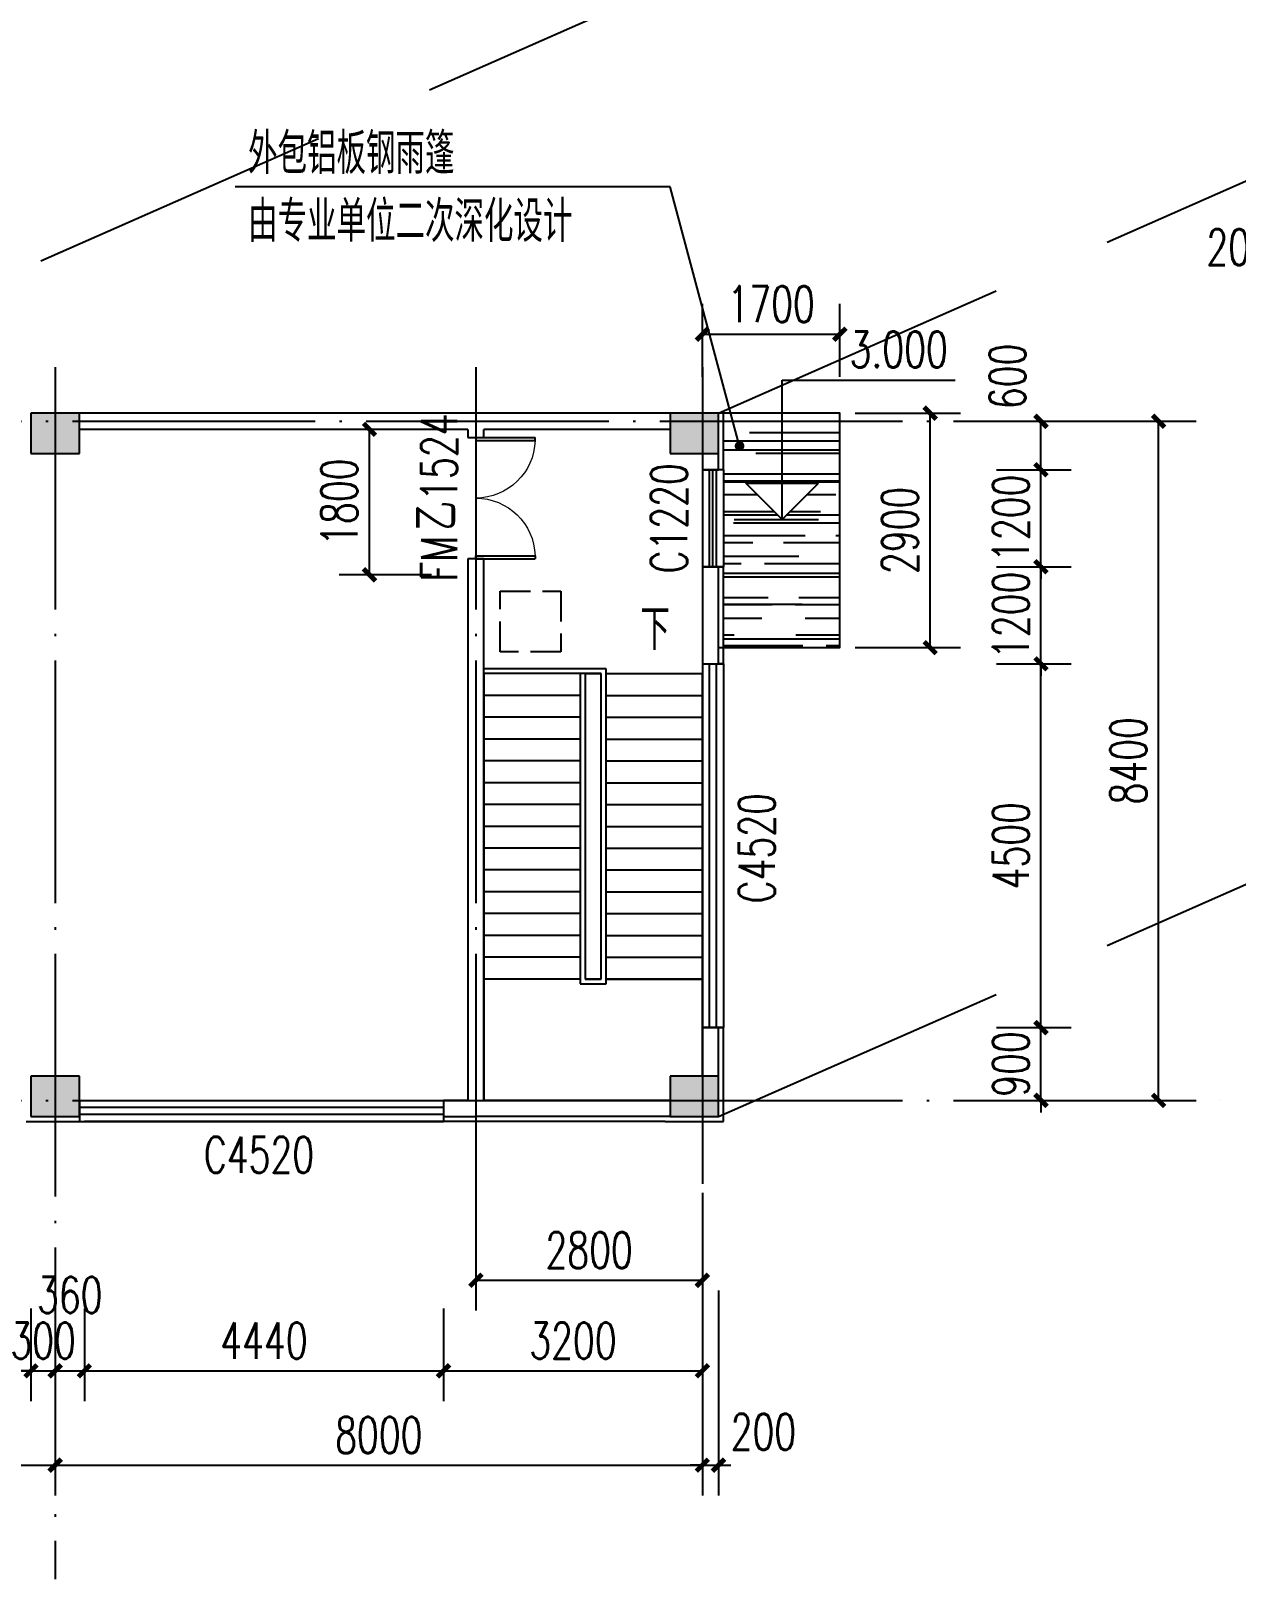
# Model space of a CAD drawing. Extents: x 409931 to 937299, y -508824 to 132289.
# Drawn here: x 493922 to 508819, y -186553 to -167405 of the extents above; entities that cross this region are included whole.
import ezdxf

# ---------------------------------------------------------------- set-up
doc = ezdxf.new("R2010")
doc.units = 0
doc.header["$LTSCALE"] = 1500
doc.header["$MEASUREMENT"] = 0
doc.linetypes.add('DASH', pattern=[0.35, 0.25, -0.1])
doc.linetypes.add('DOTE', pattern=[2.42, 2, -0.2, 0.02, -0.2])
doc.layers.get('Defpoints').update_dxf_attribs({"color": 252})
for name, color, linetype in [('A-Hatch1(建筑填充1平面)', 8, 'Continuous'), ('A-L-wall(建筑立面)', 2, 'Continuous'), ('A-Roof(建筑屋顶)', 122, 'Continuous'), ('AXIS', 3, 'Continuous'), ('COLUMN', 2, 'Continuous'), ('DIM_ELEV', 3, 'Continuous'), ('DIM_LEAD', 3, 'Continuous'), ('DIM_SYMB', 3, 'Continuous'), ('DOOR_FIRE', 4, 'Continuous'), ('DOOR_FIRE_TEXT', 7, 'Continuous'), ('DOTE', 1, 'Continuous'), ('PUB_DIM', 3, 'Continuous'), ('PUB_HATCH', 8, 'Continuous'), ('PUB_TEXT', 7, 'Continuous'), ('STAIR', 2, 'Continuous'), ('SURFACE', 6, 'Continuous'), ('WALL', 7, 'Continuous'), ('WINDOW', 4, 'Continuous'), ('WINDOW_TEXT', 7, 'Continuous')]:
    doc.layers.add(name, color=color, linetype=linetype)
doc.styles.add('_TCH_DIM', font='SIMPLEX', dxfattribs={"bigfont": 'GBCBIG'})
doc.styles.add('_TCH_DIM_T3', font='SIMPLEX', dxfattribs={"width": 0.705882, "bigfont": 'GBCBIG'})
doc.styles.add('_TCH_WINDOW', font='SIMPLEX', dxfattribs={"bigfont": 'GBCBIG'})
doc.dimstyles.new('_TCH_ARCH&&150', dxfattribs={"dimtxt": 446.25, "dimasz": 150, "dimexe": 375, "dimexo": 450, "dimgap": 150, "dimtad": 1, "dimdec": 0, "dimzin": 0, "dimdsep": 46, "dimtxsty": '_TCH_DIM_T3', "dimblk": 'ARCHTICK', "dimcen": 0.09, "dimclrt": 7, "dimazin": 2, "dimtfac": 1, "dimtdec": 0, "dimtix": 1, "dimtmove": 2, "dimatfit": 3, "dimfxl": 0, "dimtolj": 1, "dimtzin": 0, "dimarcsym": 0})

# ---------------------------------------------------------------- blocks, each defined once
blk = doc.blocks.new('_ArchTick')
at = {"color": 0, "linetype": 'ByBlock', "const_width": 0.4}
blk.add_lwpolyline([(-0.5, -0.5), (0.5, 0.5)], dxfattribs=at)
blk = doc.blocks.new('*D243')
at = {"layer": 'Defpoints', "color": 0}
for p in [(498107, -172333), (499322, -172333), (499322, -174133)]:
    blk.add_point(p, dxfattribs=at)
at = {"layer": 'PUB_DIM', "color": 0, "lineweight": -2}
for p, q in [((498872, -172333), (497732, -172333)), ((498107, -174133), (498107, -172333)), ((498872, -174133), (497732, -174133))]:
    blk.add_line(p, q, dxfattribs=at)
at = {"layer": 'PUB_DIM', "color": 0, "lineweight": -2, "xscale": 150, "yscale": 150, "zscale": 150}
for p, rotation in [((498107, -172333), 90), ((498107, -174133), 270)]:
    blk.add_blockref('_ArchTick', p, dxfattribs=dict(at, rotation=rotation))
at = {"layer": 'PUB_DIM', "color": 7, "insert": (497734, -173233), "char_height": 446.2, "attachment_point": 5, "rotation": 90, "style": '_TCH_DIM_T3'}
blk.add_mtext('\\A1;1800', dxfattribs=at)
blk = doc.blocks.new('*D484')
at = {"layer": 'Defpoints', "color": 0}
for p in [(486522, -182759), (493922, -182759), (493922, -183978)]:
    blk.add_point(p, dxfattribs=at)
at = {"layer": 'PUB_DIM', "color": 0, "lineweight": -2}
for p, q in [((486522, -183209), (486522, -184353)), ((493922, -183209), (493922, -184353)), ((486522, -183978), (493922, -183978))]:
    blk.add_line(p, q, dxfattribs=at)
at = {"layer": 'PUB_DIM', "color": 0, "lineweight": -2, "xscale": 150, "yscale": 150, "zscale": 150, "rotation": 180}
blk.add_blockref('_ArchTick', (486522, -183978), dxfattribs=at)
at = {"layer": 'PUB_DIM', "color": 0, "lineweight": -2, "xscale": 150, "yscale": 150, "zscale": 150}
blk.add_blockref('_ArchTick', (493922, -183978), dxfattribs=at)
at = {"layer": 'PUB_DIM', "color": 7, "insert": (490222, -183605), "char_height": 446.2, "attachment_point": 5, "style": '_TCH_DIM_T3'}
blk.add_mtext('\\A1;7400', dxfattribs=at)
blk = doc.blocks.new('*D485')
at = {"layer": 'Defpoints', "color": 0}
for p in [(493922, -182759), (494222, -182759), (494222, -183978)]:
    blk.add_point(p, dxfattribs=at)
at = {"layer": 'PUB_DIM', "color": 0, "lineweight": -2}
for p, q in [((493922, -183209), (493922, -184353)), ((494222, -183209), (494222, -184353)), ((493922, -183978), (493772, -183978)), ((493922, -183978), (494222, -183978)), ((494222, -183978), (494372, -183978))]:
    blk.add_line(p, q, dxfattribs=at)
at = {"layer": 'PUB_DIM', "color": 0, "lineweight": -2, "xscale": 150, "yscale": 150, "zscale": 150}
blk.add_blockref('_ArchTick', (493922, -183978), dxfattribs=at)
at = {"layer": 'PUB_DIM', "color": 0, "lineweight": -2, "xscale": 150, "yscale": 150, "zscale": 150, "rotation": 180}
blk.add_blockref('_ArchTick', (494222, -183978), dxfattribs=at)
at = {"layer": 'PUB_DIM', "color": 7, "insert": (494072, -183605), "char_height": 446.2, "attachment_point": 5, "style": '_TCH_DIM_T3'}
blk.add_mtext('\\A1;300', dxfattribs=at)
blk = doc.blocks.new('*D486')
at = {"layer": 'Defpoints', "color": 0}
for p in [(494222, -182759), (494582, -182759), (494582, -183978)]:
    blk.add_point(p, dxfattribs=at)
at = {"layer": 'PUB_DIM', "color": 0, "lineweight": -2}
for p, q in [((494222, -183209), (494222, -184353)), ((494582, -183209), (494582, -184353)), ((494222, -183978), (494582, -183978))]:
    blk.add_line(p, q, dxfattribs=at)
at = {"layer": 'PUB_DIM', "color": 0, "lineweight": -2, "xscale": 150, "yscale": 150, "zscale": 150, "rotation": 180}
blk.add_blockref('_ArchTick', (494222, -183978), dxfattribs=at)
at = {"layer": 'PUB_DIM', "color": 0, "lineweight": -2, "xscale": 150, "yscale": 150, "zscale": 150}
blk.add_blockref('_ArchTick', (494582, -183978), dxfattribs=at)
at = {"layer": 'PUB_DIM', "color": 7, "insert": (494402, -183040), "char_height": 446.2, "attachment_point": 5, "style": '_TCH_DIM_T3'}
blk.add_mtext('\\A1;360', dxfattribs=at)
blk = doc.blocks.new('*D487')
at = {"layer": 'Defpoints', "color": 0}
for p in [(494582, -182759), (499022, -182759), (499022, -183978)]:
    blk.add_point(p, dxfattribs=at)
at = {"layer": 'PUB_DIM', "color": 0, "lineweight": -2}
for p, q in [((494582, -183209), (494582, -184353)), ((499022, -183209), (499022, -184353)), ((494582, -183978), (499022, -183978))]:
    blk.add_line(p, q, dxfattribs=at)
at = {"layer": 'PUB_DIM', "color": 0, "lineweight": -2, "xscale": 150, "yscale": 150, "zscale": 150, "rotation": 180}
blk.add_blockref('_ArchTick', (494582, -183978), dxfattribs=at)
at = {"layer": 'PUB_DIM', "color": 0, "lineweight": -2, "xscale": 150, "yscale": 150, "zscale": 150}
blk.add_blockref('_ArchTick', (499022, -183978), dxfattribs=at)
at = {"layer": 'PUB_DIM', "color": 7, "insert": (496802, -183605), "char_height": 446.2, "attachment_point": 5, "style": '_TCH_DIM_T3'}
blk.add_mtext('\\A1;4440', dxfattribs=at)
blk = doc.blocks.new('*D488')
at = {"layer": 'Defpoints', "color": 0}
for p in [(499022, -182759), (502222, -182759), (502222, -183978)]:
    blk.add_point(p, dxfattribs=at)
at = {"layer": 'PUB_DIM', "color": 0, "lineweight": -2}
for p, q in [((499022, -183209), (499022, -184353)), ((502222, -183209), (502222, -184353)), ((499022, -183978), (502222, -183978))]:
    blk.add_line(p, q, dxfattribs=at)
at = {"layer": 'PUB_DIM', "color": 0, "lineweight": -2, "xscale": 150, "yscale": 150, "zscale": 150, "rotation": 180}
blk.add_blockref('_ArchTick', (499022, -183978), dxfattribs=at)
at = {"layer": 'PUB_DIM', "color": 0, "lineweight": -2, "xscale": 150, "yscale": 150, "zscale": 150}
blk.add_blockref('_ArchTick', (502222, -183978), dxfattribs=at)
at = {"layer": 'PUB_DIM', "color": 7, "insert": (500622, -183605), "char_height": 446.2, "attachment_point": 5, "style": '_TCH_DIM_T3'}
blk.add_mtext('\\A1;3200', dxfattribs=at)
blk = doc.blocks.new('*D492')
at = {"layer": 'AXIS', "color": 0, "lineweight": -2}
for p, q in [((486222, -182985), (486222, -185520)), ((494222, -182985), (494222, -185520)), ((486222, -185145), (494222, -185145))]:
    blk.add_line(p, q, dxfattribs=at)
at = {"layer": 'Defpoints', "color": 0}
for p in [(486222, -182535), (494222, -182535), (494222, -185145)]:
    blk.add_point(p, dxfattribs=at)
at = {"layer": 'AXIS', "color": 0, "lineweight": -2, "xscale": 150, "yscale": 150, "zscale": 150, "rotation": 180}
blk.add_blockref('_ArchTick', (486222, -185145), dxfattribs=at)
at = {"layer": 'AXIS', "color": 0, "lineweight": -2, "xscale": 150, "yscale": 150, "zscale": 150}
blk.add_blockref('_ArchTick', (494222, -185145), dxfattribs=at)
at = {"layer": 'AXIS', "color": 7, "insert": (490222, -184772), "char_height": 446.2, "attachment_point": 5, "style": '_TCH_DIM_T3'}
blk.add_mtext('\\A1;8000', dxfattribs=at)
blk = doc.blocks.new('*D493')
at = {"layer": 'AXIS', "color": 0, "lineweight": -2}
for p, q in [((494222, -182985), (494222, -185520)), ((502222, -182985), (502222, -185520)), ((494222, -185145), (502222, -185145))]:
    blk.add_line(p, q, dxfattribs=at)
at = {"layer": 'Defpoints', "color": 0}
for p in [(494222, -182535), (502222, -182535), (502222, -185145)]:
    blk.add_point(p, dxfattribs=at)
at = {"layer": 'AXIS', "color": 0, "lineweight": -2, "xscale": 150, "yscale": 150, "zscale": 150, "rotation": 180}
blk.add_blockref('_ArchTick', (494222, -185145), dxfattribs=at)
at = {"layer": 'AXIS', "color": 0, "lineweight": -2, "xscale": 150, "yscale": 150, "zscale": 150}
blk.add_blockref('_ArchTick', (502222, -185145), dxfattribs=at)
at = {"layer": 'AXIS', "color": 7, "insert": (498222, -184772), "char_height": 446.2, "attachment_point": 5, "style": '_TCH_DIM_T3'}
blk.add_mtext('\\A1;8000', dxfattribs=at)
blk = doc.blocks.new('*D494')
at = {"layer": 'AXIS', "color": 0, "lineweight": -2}
for p, q in [((502222, -182985), (502222, -185520)), ((502422, -182985), (502422, -185520)), ((502222, -185145), (502072, -185145)), ((502222, -185145), (502422, -185145)), ((502422, -185145), (502572, -185145))]:
    blk.add_line(p, q, dxfattribs=at)
at = {"layer": 'Defpoints', "color": 0}
for p in [(502222, -182535), (502422, -182535), (502422, -185145)]:
    blk.add_point(p, dxfattribs=at)
at = {"layer": 'AXIS', "color": 0, "lineweight": -2, "xscale": 150, "yscale": 150, "zscale": 150}
blk.add_blockref('_ArchTick', (502222, -185145), dxfattribs=at)
at = {"layer": 'AXIS', "color": 0, "lineweight": -2, "xscale": 150, "yscale": 150, "zscale": 150, "rotation": 180}
blk.add_blockref('_ArchTick', (502422, -185145), dxfattribs=at)
at = {"layer": 'AXIS', "color": 7, "insert": (502977, -184733), "char_height": 446.2, "attachment_point": 5, "style": '_TCH_DIM_T3'}
blk.add_mtext('\\A1;200', dxfattribs=at)
blk = doc.blocks.new('*D496')
at = {"layer": 'Defpoints', "color": 0}
for p in [(505410, -172233), (507861, -172233), (505410, -180633)]:
    blk.add_point(p, dxfattribs=at)
at = {"layer": 'PUB_DIM', "color": 0, "lineweight": -2}
for p, q in [((505860, -172233), (508236, -172233)), ((507861, -180633), (507861, -172233)), ((505860, -180633), (508236, -180633))]:
    blk.add_line(p, q, dxfattribs=at)
at = {"layer": 'PUB_DIM', "color": 0, "lineweight": -2, "xscale": 150, "yscale": 150, "zscale": 150}
for p, rotation in [((507861, -172233), 90), ((507861, -180633), 270)]:
    blk.add_blockref('_ArchTick', p, dxfattribs=dict(at, rotation=rotation))
at = {"layer": 'PUB_DIM', "color": 7, "insert": (507488, -176433), "char_height": 446.2, "attachment_point": 5, "rotation": 90, "style": '_TCH_DIM_T3'}
blk.add_mtext('\\A1;8400', dxfattribs=at)
blk = doc.blocks.new('*D497')
at = {"layer": 'Defpoints', "color": 0}
for p in [(505410, -172233), (506408, -172233), (505410, -172833)]:
    blk.add_point(p, dxfattribs=at)
at = {"layer": 'PUB_DIM', "color": 0, "lineweight": -2}
for p, q in [((505860, -172233), (506783, -172233)), ((506408, -172833), (506408, -172233)), ((505860, -172833), (506783, -172833))]:
    blk.add_line(p, q, dxfattribs=at)
at = {"layer": 'PUB_DIM', "color": 0, "lineweight": -2, "xscale": 150, "yscale": 150, "zscale": 150}
for p, rotation in [((506408, -172233), 90), ((506408, -172833), 270)]:
    blk.add_blockref('_ArchTick', p, dxfattribs=dict(at, rotation=rotation))
at = {"layer": 'PUB_DIM', "color": 7, "insert": (505995, -171678), "char_height": 446.2, "attachment_point": 5, "rotation": 90, "style": '_TCH_DIM_T3'}
blk.add_mtext('\\A1;600', dxfattribs=at)
blk = doc.blocks.new('*D498')
at = {"layer": 'Defpoints', "color": 0}
for p in [(505410, -172833), (506408, -172833), (505410, -174033)]:
    blk.add_point(p, dxfattribs=at)
at = {"layer": 'PUB_DIM', "color": 0, "lineweight": -2}
for p, q in [((506408, -172833), (506408, -172683)), ((505860, -172833), (506783, -172833)), ((506408, -174033), (506408, -172833)), ((505860, -174033), (506783, -174033)), ((506408, -174033), (506408, -174183))]:
    blk.add_line(p, q, dxfattribs=at)
at = {"layer": 'PUB_DIM', "color": 0, "lineweight": -2, "xscale": 150, "yscale": 150, "zscale": 150}
for p, rotation in [((506408, -172833), 270), ((506408, -174033), 90)]:
    blk.add_blockref('_ArchTick', p, dxfattribs=dict(at, rotation=rotation))
at = {"layer": 'PUB_DIM', "color": 7, "insert": (506035, -173433), "char_height": 446.2, "attachment_point": 5, "rotation": 90, "style": '_TCH_DIM_T3'}
blk.add_mtext('\\A1;1200', dxfattribs=at)
blk = doc.blocks.new('*D499')
at = {"layer": 'Defpoints', "color": 0}
for p in [(505410, -174033), (506408, -174033), (505410, -175233)]:
    blk.add_point(p, dxfattribs=at)
at = {"layer": 'PUB_DIM', "color": 0, "lineweight": -2}
for p, q in [((505860, -174033), (506783, -174033)), ((506408, -174033), (506408, -173883)), ((506408, -175233), (506408, -174033)), ((505860, -175233), (506783, -175233)), ((506408, -175233), (506408, -175383))]:
    blk.add_line(p, q, dxfattribs=at)
at = {"layer": 'PUB_DIM', "color": 0, "lineweight": -2, "xscale": 150, "yscale": 150, "zscale": 150}
for p, rotation in [((506408, -174033), 270), ((506408, -175233), 90)]:
    blk.add_blockref('_ArchTick', p, dxfattribs=dict(at, rotation=rotation))
at = {"layer": 'PUB_DIM', "color": 7, "insert": (506035, -174633), "char_height": 446.2, "attachment_point": 5, "rotation": 90, "style": '_TCH_DIM_T3'}
blk.add_mtext('\\A1;1200', dxfattribs=at)
blk = doc.blocks.new('*D500')
at = {"layer": 'Defpoints', "color": 0}
for p in [(505410, -175233), (506408, -175233), (505410, -179733)]:
    blk.add_point(p, dxfattribs=at)
at = {"layer": 'PUB_DIM', "color": 0, "lineweight": -2}
for p, q in [((505860, -175233), (506783, -175233)), ((506408, -179733), (506408, -175233)), ((505860, -179733), (506783, -179733))]:
    blk.add_line(p, q, dxfattribs=at)
at = {"layer": 'PUB_DIM', "color": 0, "lineweight": -2, "xscale": 150, "yscale": 150, "zscale": 150}
for p, rotation in [((506408, -175233), 90), ((506408, -179733), 270)]:
    blk.add_blockref('_ArchTick', p, dxfattribs=dict(at, rotation=rotation))
at = {"layer": 'PUB_DIM', "color": 7, "insert": (506035, -177483), "char_height": 446.2, "attachment_point": 5, "rotation": 90, "style": '_TCH_DIM_T3'}
blk.add_mtext('\\A1;4500', dxfattribs=at)
blk = doc.blocks.new('*D501')
at = {"layer": 'Defpoints', "color": 0}
for p in [(505410, -179733), (506408, -179733), (505410, -180633)]:
    blk.add_point(p, dxfattribs=at)
at = {"layer": 'PUB_DIM', "color": 0, "lineweight": -2}
for p, q in [((506408, -179733), (506408, -179583)), ((505860, -179733), (506783, -179733)), ((506408, -180633), (506408, -179733)), ((505860, -180633), (506783, -180633)), ((506408, -180633), (506408, -180783))]:
    blk.add_line(p, q, dxfattribs=at)
at = {"layer": 'PUB_DIM', "color": 0, "lineweight": -2, "xscale": 150, "yscale": 150, "zscale": 150}
for p, rotation in [((506408, -179733), 270), ((506408, -180633), 90)]:
    blk.add_blockref('_ArchTick', p, dxfattribs=dict(at, rotation=rotation))
at = {"layer": 'PUB_DIM', "color": 7, "insert": (506035, -180183), "char_height": 446.2, "attachment_point": 5, "rotation": 90, "style": '_TCH_DIM_T3'}
blk.add_mtext('\\A1;900', dxfattribs=at)
blk = doc.blocks.new('*D642')
at = {"layer": 'Defpoints', "color": 0}
for p in [(503662, -172133), (505038, -172133), (503662, -175033)]:
    blk.add_point(p, dxfattribs=at)
at = {"layer": 'PUB_DIM', "color": 0, "lineweight": -2}
for p, q in [((504112, -172133), (505413, -172133)), ((505038, -175033), (505038, -172133)), ((504112, -175033), (505413, -175033))]:
    blk.add_line(p, q, dxfattribs=at)
at = {"layer": 'PUB_DIM', "color": 0, "lineweight": -2, "xscale": 150, "yscale": 150, "zscale": 150}
for p, rotation in [((505038, -172133), 90), ((505038, -175033), 270)]:
    blk.add_blockref('_ArchTick', p, dxfattribs=dict(at, rotation=rotation))
at = {"layer": 'PUB_DIM', "color": 7, "insert": (504665, -173583), "char_height": 446.2, "attachment_point": 5, "rotation": 90, "style": '_TCH_DIM_T3'}
blk.add_mtext('\\A1;2900', dxfattribs=at)
blk = doc.blocks.new('*D647')
at = {"layer": 'Defpoints', "color": 0}
for p in [(503922, -171156), (502222, -172133), (503922, -172133)]:
    blk.add_point(p, dxfattribs=at)
at = {"layer": 'PUB_DIM', "color": 0, "lineweight": -2}
for p, q in [((502222, -171683), (502222, -170781)), ((503922, -171683), (503922, -170781)), ((502222, -171156), (503922, -171156))]:
    blk.add_line(p, q, dxfattribs=at)
at = {"layer": 'PUB_DIM', "color": 0, "lineweight": -2, "xscale": 150, "yscale": 150, "zscale": 150, "rotation": 180}
blk.add_blockref('_ArchTick', (502222, -171156), dxfattribs=at)
at = {"layer": 'PUB_DIM', "color": 0, "lineweight": -2, "xscale": 150, "yscale": 150, "zscale": 150}
blk.add_blockref('_ArchTick', (503922, -171156), dxfattribs=at)
at = {"layer": 'PUB_DIM', "color": 7, "insert": (503072, -170783), "char_height": 446.2, "attachment_point": 5, "style": '_TCH_DIM_T3'}
blk.add_mtext('\\A1;1700', dxfattribs=at)
blk = doc.blocks.new('*D784')
at = {"layer": 'Defpoints', "color": 0}
for p in [(499422, -181325), (502222, -181325), (502222, -182858)]:
    blk.add_point(p, dxfattribs=at)
at = {"layer": 'PUB_DIM', "color": 0, "lineweight": -2}
for p, q in [((499422, -181775), (499422, -183233)), ((502222, -181775), (502222, -183233)), ((499422, -182858), (502222, -182858))]:
    blk.add_line(p, q, dxfattribs=at)
at = {"layer": 'PUB_DIM', "color": 0, "lineweight": -2, "xscale": 150, "yscale": 150, "zscale": 150, "rotation": 180}
blk.add_blockref('_ArchTick', (499422, -182858), dxfattribs=at)
at = {"layer": 'PUB_DIM', "color": 0, "lineweight": -2, "xscale": 150, "yscale": 150, "zscale": 150}
blk.add_blockref('_ArchTick', (502222, -182858), dxfattribs=at)
at = {"layer": 'PUB_DIM', "color": 7, "insert": (500822, -182485), "char_height": 446.2, "attachment_point": 5, "style": '_TCH_DIM_T3'}
blk.add_mtext('\\A1;2800', dxfattribs=at)
blk = doc.blocks.new('*D843')
at = {"layer": 'AXIS', "color": 0, "lineweight": -2}
for p, q in [((509412, -168333), (509412, -170869)), ((509612, -168333), (509612, -170869)), ((509412, -170494), (509262, -170494)), ((509412, -170494), (509612, -170494)), ((509612, -170494), (509762, -170494))]:
    blk.add_line(p, q, dxfattribs=at)
at = {"layer": 'Defpoints', "color": 0}
for p in [(509412, -167883), (509612, -167883), (509612, -170494)]:
    blk.add_point(p, dxfattribs=at)
at = {"layer": 'AXIS', "color": 0, "lineweight": -2, "xscale": 150, "yscale": 150, "zscale": 150}
blk.add_blockref('_ArchTick', (509412, -170494), dxfattribs=at)
at = {"layer": 'AXIS', "color": 0, "lineweight": -2, "xscale": 150, "yscale": 150, "zscale": 150, "rotation": 180}
blk.add_blockref('_ArchTick', (509612, -170494), dxfattribs=at)
at = {"layer": 'AXIS', "color": 7, "insert": (508857, -170081), "char_height": 446.2, "attachment_point": 5, "style": '_TCH_DIM_T3'}
blk.add_mtext('\\A1;200', dxfattribs=at)
blk = doc.blocks.new('$TCHSYS$WIN2D')
for p, q in [((-0.5, 0.5), (0.5, 0.5)), ((-0.5, 0.5), (-0.5, -0.5)), ((0.5, 0.5), (0.5, -0.5)), ((0.5, 0.1667), (-0.5, 0.1667)), ((0.5, -0.1667), (-0.5, -0.1667)), ((-0.5, -0.5), (0.5, -0.5))]:
    blk.add_line(p, q)
blk = doc.blocks.new('$WINLIB2D$00000005')
at = {"color": 0}
for points in [[(-0.5, 0.5), (-0.5, -0.5)], [(-0.5, 0.5), (0.5, 0.5)], [(0.5, -0.5), (0.5, 0.5)], [(0.5, 0.167), (-0.5, 0.167)], [(0.5, 0), (-0.5, 0)], [(0.5, -0.167), (-0.5, -0.167)], [(-0.5, -0.5), (0.5, -0.5)]]:
    blk.add_lwpolyline(points, dxfattribs=at)
blk = doc.blocks.new('$DorLib2D$00000002')
for p, q in [((-0.5, 0), (-0.5, 0.4875)), ((-0.475, 0.4875), (-0.5, 0.4875)), ((-0.475, 0), (-0.475, 0.4875)), ((0.475, 0), (0.475, 0.4875)), ((0.475, 0.4875), (0.5, 0.4875)), ((0.5, 0), (0.5, 0.4875)), ((-0.5, 0), (-0.475, 0)), ((0.5, 0), (0.475, 0))]:
    blk.add_line(p, q)
at = {"lineweight": 13}
for centre, start, end in [((-0.4875, 0), 0, 88.53072), ((0.4875, 0), 91.46928, 180)]:
    blk.add_arc(centre, 0.4875, start, end, dxfattribs=at)

msp = doc.modelspace()

# ---------------------------------------------------------------- hatches: boundary and pattern name
at = {"layer": 'A-Hatch1(建筑填充1平面)'}
h = msp.add_hatch(dxfattribs=at)
h.set_pattern_fill('AR-RROOF', color=8, scale=300, angle=180, style=0)
h.set_pattern_definition([(180, (0, 0), (-838.2, -381), [5715, -762, 1905, -381]), (180, (-506.73, -190.5), (381, -506.73), [1143, -125.73, 2286, -285.75]), (180, (-190.5, -323.85), (-1981.2, -255.27), [3048, -533.4, 1524, -381])])
h.paths.add_polyline_path([(503922.2, -172233.2), (503207.4, -172233.2), (503207.4, -172997.7), (503657.4, -172997.7), (503207.4, -173447.7), (502757.4, -172997.7), (503207.4, -172997.7), (503207.4, -172233.2), (502599.8, -172233.2), (502673.8, -172509.9, -1), (502689.3, -172567.8, -1), (502673.8, -172509.9), (502599.8, -172233.2), (502482.2, -172233.2), (502482.2, -172833.2), (502482.2, -174033.2), (502482.2, -175033.2), (503922.2, -175033.2)])
at = {"layer": 'PUB_HATCH'}
for points in [[(493922.2, -172633.2), (494522.2, -172633.2), (494522.2, -172133.2), (493922.2, -172133.2)], [(501822.2, -172633.2), (502422.2, -172633.2), (502422.2, -172133.2), (501822.2, -172133.2)], [(493922.2, -180833.2), (494522.2, -180833.2), (494522.2, -180333.2), (493922.2, -180333.2)], [(501822.2, -180833.2), (502422.2, -180833.2), (502422.2, -180333.2), (501822.2, -180333.2)]]:
    msp.add_hatch(color=256, dxfattribs=at).paths.add_polyline_path(points)

# ---------------------------------------------------------------- linework, layer by layer
at = {"layer": 'A-L-wall(建筑立面)', "linetype": 'DASH'}
msp.add_lwpolyline([(500472.2, -175083.2), (499722.2, -175083.2), (499722.2, -174333.2), (500472.2, -174333.2)], close=True, dxfattribs=at)
at = {"layer": 'A-Roof(建筑屋顶)'}
msp.add_lwpolyline([(502422.2, -175033.2), (503922.2, -175033.2), (503922.2, -172133.2), (502422.2, -172133.2)], dxfattribs=at)
at = {"layer": 'COLUMN'}
for p, q in [((494522.2, -172133.2), (493922.2, -172133.2)), ((493922.2, -172133.2), (493922.2, -172633.2)), ((494522.2, -172633.2), (494522.2, -172133.2)), ((502422.2, -172133.2), (501822.2, -172133.2)), ((501822.2, -172133.2), (501822.2, -172633.2)), ((502422.2, -172633.2), (502422.2, -172133.2)), ((493922.2, -172633.2), (494522.2, -172633.2)), ((501822.2, -172633.2), (502422.2, -172633.2)), ((494522.2, -180333.2), (493922.2, -180333.2)), ((493922.2, -180333.2), (493922.2, -180833.2)), ((494522.2, -180833.2), (494522.2, -180333.2)), ((502422.2, -180333.2), (501822.2, -180333.2)), ((501822.2, -180333.2), (501822.2, -180833.2)), ((502422.2, -180833.2), (502422.2, -180333.2)), ((493922.2, -180833.2), (494522.2, -180833.2)), ((501822.2, -180833.2), (502422.2, -180833.2))]:
    msp.add_line(p, q, dxfattribs=at)
at = {"layer": 'DIM_ELEV'}
for p, q in [((503207.4, -173447.7), (503207.4, -171724.9)), ((503207.4, -171724.9), (505346.4, -171724.9)), ((503207.4, -173447.7), (502757.4, -172997.7)), ((502757.4, -172997.7), (503657.4, -172997.7)), ((503207.4, -173447.7), (503657.4, -172997.7)), ((502616, -173447.7), (503657.4, -173447.7))]:
    msp.add_line(p, q, dxfattribs=at)
at = {"layer": 'DIM_LEAD'}
for p, q in [((501823.3, -169331.5), (496448, -169331.5)), ((502681.6, -172538.9), (501823.3, -169331.5))]:
    msp.add_line(p, q, dxfattribs=at)
at = {"layer": 'DIM_LEAD', "const_width": 60}
msp.add_lwpolyline([(502689.3, -172567.8, 1), (502673.8, -172509.9, 1)], format="xyb", close=True, dxfattribs=at)
at = {"layer": 'DIM_SYMB'}
for points in [[(502803, -174172.6, 0, 0, 0), (503256.7, -174172.6, 66.7, 0, 0), (503506.7, -174172.6, 0, 0, 0)], [(501597.2, -175218.2, 0, 0, 0), (501597.2, -179883.2, 0, 0, 0), (500147.2, -179883.2, 0, 0, 0), (500147.2, -175938.2, 120, 0, 0), (500147.2, -175488.2, 0, 0, 0)]]:
    msp.add_lwpolyline(points, format="xyseb", dxfattribs=at)
at = {"layer": 'DOTE', "color": 1, "linetype": 'DOTE'}
for p, q in [((494222.2, -171561.9), (494222.2, -186553.3)), ((499422.2, -171561.9), (499422.2, -182107.4)), ((502222.2, -171561.9), (502222.2, -181663.2)), ((469025.6, -172233.2), (508557.9, -172233.2)), ((469025.6, -180633.2), (508625.9, -180633.2))]:
    msp.add_line(p, q, dxfattribs=at)
at = {"layer": 'PUB_HATCH', "linetype": 'DASH', "ltscale": 10}
for p, q in [((502422.2, -172133.2), (541812, -154777.5)), ((470022.2, -180833.2), (509412, -163477.5)), ((502422.2, -180833.2), (541812, -163477.5))]:
    msp.add_line(p, q, dxfattribs=at)
at = {"layer": 'STAIR'}
for p, q in [((501032.2, -175293.2), (499522.2, -175293.2)), ((499522.2, -175353.2), (499522.2, -175293.2)), ((499522.2, -175353.2), (499522.2, -179133.2)), ((500712.2, -175353.2), (499522.2, -175353.2)), ((500972.2, -175353.2), (499522.2, -175353.2)), ((500772.2, -175353.2), (500712.2, -175353.2)), ((500712.2, -175353.2), (500712.2, -179193.2)), ((500772.2, -175353.2), (500712.2, -175353.2)), ((500772.2, -175353.2), (500772.2, -179133.2)), ((500772.2, -175353.2), (500772.2, -179133.2)), ((500772.2, -175353.2), (500972.2, -175353.2)), ((500972.2, -179133.2), (500972.2, -175353.2)), ((500972.2, -179133.2), (500972.2, -175353.2)), ((501032.2, -179193.2), (501032.2, -175293.2)), ((501032.2, -175353.2), (502222.2, -175353.2)), ((502222.2, -179133.2), (502222.2, -175353.2)), ((500712.2, -175623.2), (499522.2, -175623.2)), ((501032.2, -175623.2), (502222.2, -175623.2)), ((500712.2, -175893.2), (499522.2, -175893.2)), ((501032.2, -175893.2), (502222.2, -175893.2)), ((500712.2, -176163.2), (499522.2, -176163.2)), ((501032.2, -176163.2), (502222.2, -176163.2)), ((500712.2, -176433.2), (499522.2, -176433.2)), ((501032.2, -176433.2), (502222.2, -176433.2)), ((500712.2, -176703.2), (499522.2, -176703.2)), ((501032.2, -176703.2), (502222.2, -176703.2)), ((500712.2, -176973.2), (499522.2, -176973.2)), ((501032.2, -176973.2), (502222.2, -176973.2)), ((500712.2, -177243.2), (499522.2, -177243.2)), ((501032.2, -177243.2), (502222.2, -177243.2)), ((500712.2, -177513.2), (499522.2, -177513.2)), ((501032.2, -177513.2), (502222.2, -177513.2)), ((500712.2, -177783.2), (499522.2, -177783.2)), ((501032.2, -177783.2), (502222.2, -177783.2)), ((500712.2, -178053.2), (499522.2, -178053.2)), ((501032.2, -178053.2), (502222.2, -178053.2)), ((500712.2, -178323.2), (499522.2, -178323.2)), ((501032.2, -178323.2), (502222.2, -178323.2)), ((500712.2, -178593.2), (499522.2, -178593.2)), ((501032.2, -178593.2), (502222.2, -178593.2)), ((500712.2, -178863.2), (499522.2, -178863.2)), ((501032.2, -178863.2), (502222.2, -178863.2)), ((500712.2, -179133.2), (499522.2, -179133.2)), ((499522.2, -179133.2), (499522.2, -180633.2)), ((500712.2, -179133.2), (499522.2, -179133.2)), ((500712.2, -179193.2), (501032.2, -179193.2)), ((500772.2, -179133.2), (500972.2, -179133.2)), ((500972.2, -179133.2), (500772.2, -179133.2)), ((501032.2, -179133.2), (502222.2, -179133.2)), ((502222.2, -179133.2), (501032.2, -179133.2)), ((502222.2, -180333.2), (502222.2, -179133.2)), ((499522.2, -180633.2), (501822.2, -180633.2))]:
    msp.add_line(p, q, dxfattribs=at)
at = {"layer": 'SURFACE'}
for p, q in [((502482.2, -172833.2), (502482.2, -172133.2)), ((502482.2, -172833.2), (502422.2, -172833.2)), ((502482.2, -174033.2), (502422.2, -174033.2)), ((502482.2, -175233.2), (502482.2, -174033.2)), ((502482.2, -175233.2), (502422.2, -175233.2)), ((502482.2, -179733.2), (502422.2, -179733.2)), ((502482.2, -180273.2), (502482.2, -179733.2)), ((502482.2, -180893.2), (502482.2, -180273.2)), ((493862.2, -180893.2), (494163.2, -180893.2)), ((494163.2, -180893.2), (494582.2, -180893.2)), ((499422.2, -180893.2), (494582.2, -180893.2)), ((501762.2, -180893.2), (499422.2, -180893.2)), ((501762.2, -180893.2), (502482.2, -180893.2))]:
    msp.add_line(p, q, dxfattribs=at)
at = {"layer": 'WALL'}
for p, q in [((499422.2, -172133.2), (494522.2, -172133.2)), ((501822.2, -172133.2), (499422.2, -172133.2)), ((499322.2, -172333.2), (494522.2, -172333.2)), ((499322.2, -172333.2), (499322.2, -172433.2)), ((501822.2, -172333.2), (499522.2, -172333.2)), ((499522.2, -172433.2), (499522.2, -172333.2)), ((499322.2, -172433.2), (499522.2, -172433.2)), ((502222.2, -172633.2), (502222.2, -172833.2)), ((502422.2, -172833.2), (502422.2, -172633.2)), ((502222.2, -172833.2), (502422.2, -172833.2)), ((499522.2, -173933.2), (499322.2, -173933.2)), ((499322.2, -173933.2), (499322.2, -180633.2)), ((499522.2, -180633.2), (499522.2, -173933.2)), ((502422.2, -174033.2), (502222.2, -174033.2)), ((502222.2, -174033.2), (502222.2, -175233.2)), ((502422.2, -175233.2), (502422.2, -174033.2)), ((502222.2, -175233.2), (502422.2, -175233.2)), ((502422.2, -179733.2), (502222.2, -179733.2)), ((502222.2, -179733.2), (502222.2, -180333.2)), ((502422.2, -180333.2), (502422.2, -179733.2)), ((499322.2, -180633.2), (499022.2, -180633.2)), ((499022.2, -180633.2), (499022.2, -180833.2)), ((501822.2, -180633.2), (499522.2, -180633.2)), ((499022.2, -180833.2), (499422.2, -180833.2)), ((501822.2, -180833.2), (499422.2, -180833.2))]:
    msp.add_line(p, q, dxfattribs=at)

# ---------------------------------------------------------------- block references
at = {"layer": 'DOOR_FIRE', "xscale": 1500, "yscale": -1500, "zscale": 200, "rotation": 90.00000000365638}
msp.add_blockref('$DorLib2D$00000002', (499422.2, -173183.2), dxfattribs=at)
at = {"layer": 'WINDOW'}
ref = msp.add_blockref('$WINLIB2D$00000005', (502352.2, -173433.2), dxfattribs=dict(at, xscale=-1200, yscale=-260, zscale=-1200, rotation=89.99999994219449))
ref.add_attrib('A', 'C1220', (502032.8, -174115.7), dxfattribs={"layer": 'WINDOW_TEXT', "height": 446.25, "rotation": 90, "style": '_TCH_WINDOW', "width": 0.705882})
ref = msp.add_blockref('$TCHSYS$WIN2D', (502352.2, -177483.2), dxfattribs=dict(at, xscale=-4500, yscale=260, zscale=-4500, rotation=89.99999994219449))
ref.add_attrib('A', 'C4520', (503117.8, -178195.7), dxfattribs={"layer": 'WINDOW_TEXT', "height": 446.25, "rotation": 90, "style": '_TCH_WINDOW', "width": 0.705882})
ref = msp.add_blockref('$TCHSYS$WIN2D', (496772.2, -180763.2), dxfattribs=dict(at, xscale=-4500, yscale=-260, zscale=-4500, rotation=180.0000000032905))
ref.add_attrib('A', 'C4520', (496059.7, -181528.8), dxfattribs={"layer": 'WINDOW_TEXT', "height": 446.25, "rotation": 0, "style": '_TCH_WINDOW', "width": 0.705882})

# ---------------------------------------------------------------- texts
at = {"layer": 'DOOR_FIRE_TEXT', "style": '_TCH_WINDOW', "width": 0.705882}
for s, p in [('1524', (499190.6, -173216.3)), ('FM', (499190.6, -174215))]:
    msp.add_text(s, height=446.25, rotation=90, dxfattribs=at).set_placement(p)
at = {"layer": 'DOOR_FIRE_TEXT', "style": '_TCH_WINDOW'}
msp.add_text('乙', height=506.4, rotation=90, dxfattribs=at).set_placement((499190.6, -173585))
at = {"layer": 'PUB_TEXT', "style": '_TCH_DIM'}
for s, height, p in [('外包铝板钢雨篷', 506.38, (496605.5, -169174)), ('由专业单位二次深化设计', 506.383, (496605.5, -170014)), ('下', 506.4, (501454.8, -175060.7))]:
    msp.add_text(s, height=height, dxfattribs=at).set_placement(p)
at = {"layer": 'PUB_TEXT', "style": '_TCH_DIM', "width": 0.705882}
msp.add_text('3.000', height=446.25, dxfattribs=at).set_placement((504041.4, -171567.4))

# ---------------------------------------------------------------- dimensions: what is measured, and where the dimension line sits
at = {"layer": 'AXIS'}
for base, p1, p2, picture, middle in [((509612, -170494), (509412, -167883.5), (509612, -167883.5), '*D843', (508857, -170081.5)), ((502422.2, -185145.2), (502222.2, -182534.7), (502422.2, -182534.7), '*D494', (502977.2, -184732.7))]:
    dim = msp.add_linear_dim(base=base, p1=p1, p2=p2, angle=0, dimstyle='_TCH_ARCH&&150', dxfattribs=at)
    dim.commit()
    dim.dimension.update_dxf_attribs({"geometry": picture, "text_midpoint": middle, "dimtype": 129})
for p1, p2, picture, middle in [((486222.2, -182534.7), (494222.2, -182534.7), '*D492', (490222.2, -184772.1)), ((494222.2, -182534.7), (502222.2, -182534.7), '*D493', (498222.2, -184772.1))]:
    dim = msp.add_aligned_dim(p1=p1, p2=p2, distance=-2610.5, dimstyle='_TCH_ARCH&&150', dxfattribs=at)
    dim.commit()
    dim.dimension.update_dxf_attribs({"geometry": picture, "text_midpoint": middle})
at = {"layer": 'PUB_DIM'}
for p1, p2, distance, picture, middle in [((502222.2, -172133.2), (503922.2, -172133.2), 976.9, '*D647', (503072.2, -170783.2)), ((503661.9, -175033.2), (503661.9, -172133.2), -1375.9, '*D642', (504664.7, -173583.2)), ((505409.8, -180633.2), (505409.8, -172233.2), -2451.1, '*D496', (507487.8, -176433.2)), ((499322.2, -174133.2), (499322.2, -172333.2), 1214.8, '*D243', (497734.3, -173233.2)), ((505409.8, -174033.2), (505409.8, -172833.2), -998, '*D498', (506034.7, -173433.2)), ((505409.8, -175233.2), (505409.8, -174033.2), -998, '*D499', (506034.7, -174633.2)), ((505409.8, -179733.2), (505409.8, -175233.2), -998, '*D500', (506034.7, -177483.2)), ((505409.8, -180633.2), (505409.8, -179733.2), -998, '*D501', (506034.7, -180183.2)), ((499422.2, -181324.9), (502222.2, -181324.9), -1533, '*D784', (500822.2, -182484.8)), ((486522.2, -182759.3), (493922.2, -182759.3), -1218.6, '*D484', (490222.2, -183604.7)), ((493922.2, -182759.3), (494222.2, -182759.3), -1218.6, '*D485', (494072.2, -183604.7)), ((494582.2, -182759.3), (499022.2, -182759.3), -1218.6, '*D487', (496802.2, -183604.7)), ((499022.2, -182759.3), (502222.2, -182759.3), -1218.6, '*D488', (500622.2, -183604.7))]:
    dim = msp.add_aligned_dim(p1=p1, p2=p2, distance=distance, dimstyle='_TCH_ARCH&&150', dxfattribs=at)
    dim.commit()
    dim.dimension.update_dxf_attribs({"geometry": picture, "text_midpoint": middle})
for base, p1, p2, angle, picture, middle in [((506407.8, -172233.2), (505409.8, -172833.2), (505409.8, -172233.2), 90, '*D497', (505995.3, -171678.2)), ((494582.2, -183977.8), (494222.2, -182759.3), (494582.2, -182759.3), 360, '*D486', (494402.2, -183040.3))]:
    dim = msp.add_linear_dim(base=base, p1=p1, p2=p2, angle=angle, dimstyle='_TCH_ARCH&&150', dxfattribs=at)
    dim.commit()
    dim.dimension.update_dxf_attribs({"geometry": picture, "text_midpoint": middle, "dimtype": 129})

doc.saveas('drawing.dxf')
